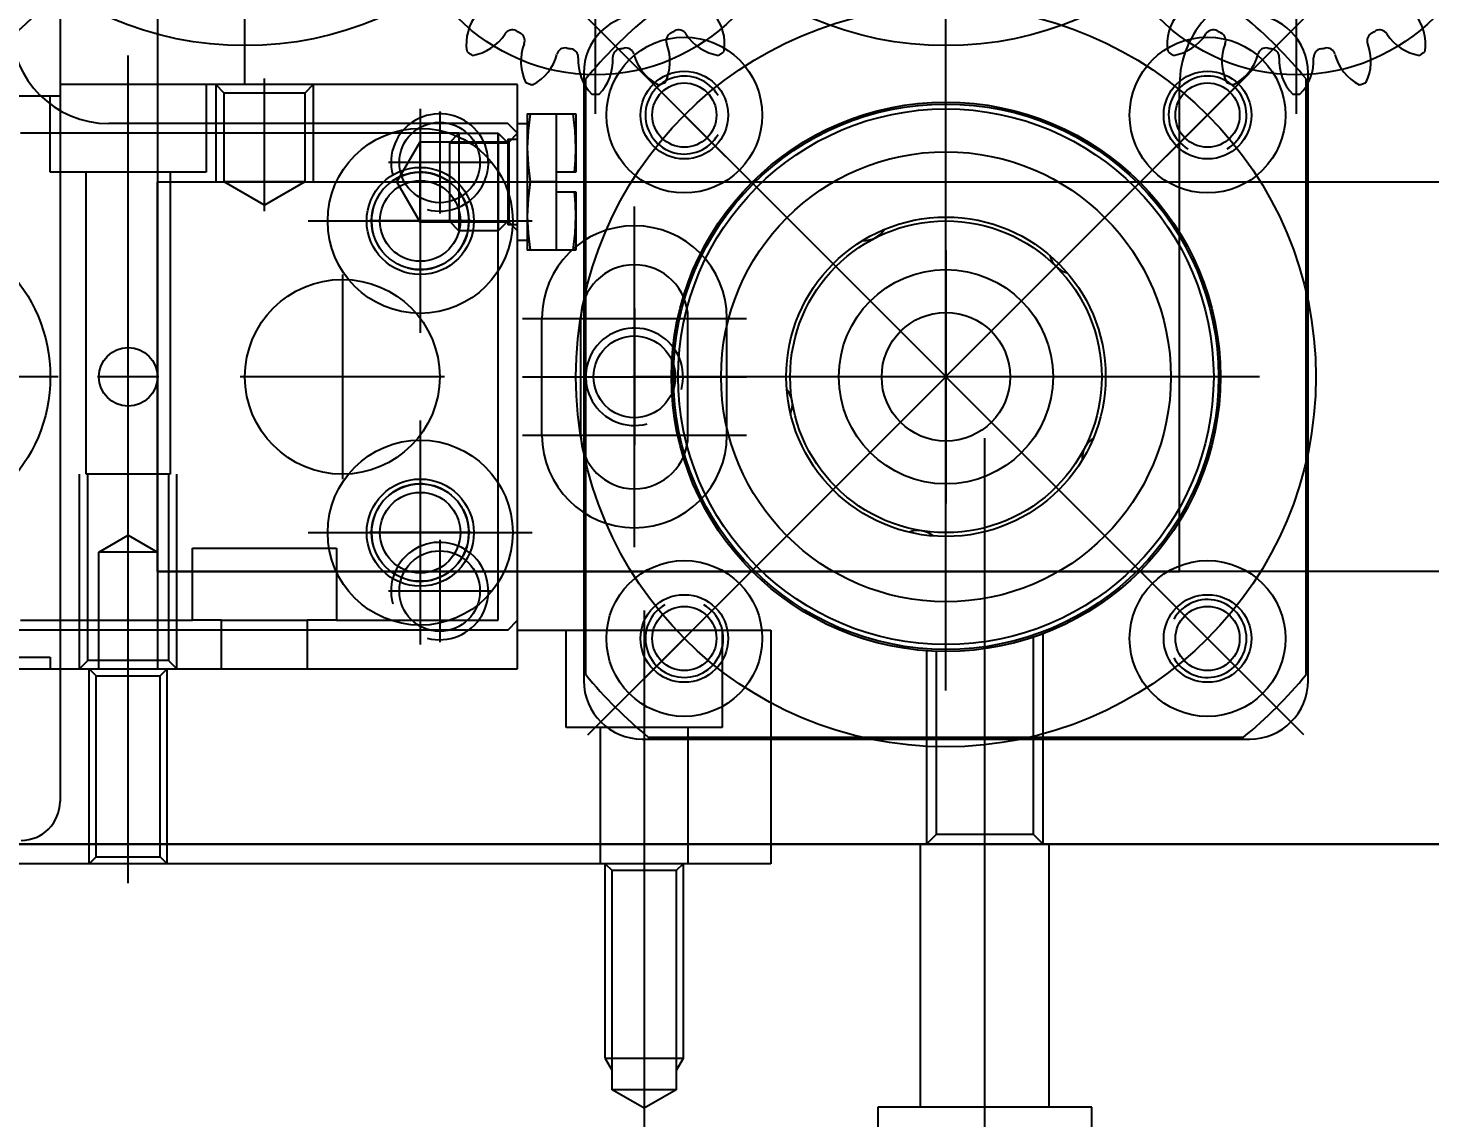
# Model space of a CAD drawing. Header units: inches. Extents: x 0 to 77285, y -118 to 40065.
# Drawn here: x 14942.5 to 15014.5, y 25608.5 to 25664.5 of the extents above; entities that cross this region are included whole.
import ezdxf

# ---------------------------------------------------------------- set-up
doc = ezdxf.new("R2010")
doc.units = ezdxf.units.IN
doc.header["$LTSCALE"] = 5
doc.header["$MEASUREMENT"] = 0
doc.layers.add('A', color=8, linetype='Continuous')
doc.styles.add('SCI', font='')
doc.styles.get('SCI').set_extended_font_data('Gulim')
doc.dimstyles.new('SCH', dxfattribs={"dimtxt": 2.5, "dimasz": 2, "dimexe": 1.25, "dimexo": 0.625, "dimtad": 1, "dimdec": 8, "dimtxsty": 'SCI', "dimcen": 2.5, "dimclrd": 4, "dimclre": 4, "dimclrt": 7, "dimadec": 8, "dimazin": 2, "dimtfac": 1, "dimtdec": 8, "dimtmove": 0, "dimatfit": 3, "dimfxl": 1, "dimarcsym": 0})

# ---------------------------------------------------------------- blocks, each defined once
blk = doc.blocks.new('A$Cc399747e')
for p, q in [((2291.792, 676), (2291.792, 652)), ((2286.292, 674), (2286.292, 667.5)), ((2297.292, 667.5), (2297.292, 674)), ((2309.292, 654), (2309.292, 668.553)), ((2286.292, 667.5), (2297.292, 667.5)), ((2288.492, 667.5), (2288.492, 654)), ((2295.092, 667.5), (2295.092, 654)), ((2307.642, 666.6), (2309.292, 667.553)), ((2309.292, 667.553), (2310.942, 666.6)), ((2307.642, 655.35), (2307.642, 666.6)), ((2307.642, 666.6), (2310.942, 666.6)), ((2310.942, 666.6), (2310.942, 655.35)), ((2307.292, 665), (2307.642, 665.606)), ((2311.292, 665), (2310.942, 665.606)), ((2307.292, 655), (2307.292, 665)), ((2307.292, 665), (2311.292, 665)), ((2311.292, 665), (2311.292, 655)), ((2291.792, 656), (2291.792, 633.157)), ((2309.292, 642), (2309.292, 656)), ((2335.792, 656), (2335.792, 643)), ((2307.292, 655), (2307.642, 655.35)), ((2307.642, 655.35), (2310.942, 655.35)), ((2310.942, 655.35), (2311.292, 655)), ((2302.792, 654), (2302.792, 655)), ((2302.792, 655), (2392.792, 655)), ((2302.792, 643), (2302.792, 655)), ((2302.792, 655), (2392.792, 655)), ((2307.042, 648), (2307.042, 655)), ((2311.542, 648), (2311.542, 655)), ((2333.792, 655), (2333.792, 645)), ((2333.792, 655), (2334.142, 654.65)), ((2337.442, 654.65), (2334.142, 654.65)), ((2334.142, 654.65), (2334.142, 645.35)), ((2337.792, 655), (2337.442, 654.65)), ((2337.442, 654.65), (2337.442, 645.35)), ((2337.792, 655), (2337.792, 645)), ((2605.792, 654), (1657.792, 654)), ((1746.792, 654), (2486.792, 654)), ((2288.792, 654), (2289.292, 653.5)), ((2288.792, 654), (2288.792, 643.184)), ((2294.292, 653.5), (2294.792, 654)), ((2294.792, 644.065), (2294.792, 654)), ((2289.292, 653.5), (2294.292, 653.5)), ((2289.292, 653.5), (2289.292, 643.363)), ((2294.292, 644.091), (2294.292, 653.5)), ((2312.177, 648.385), (2275.407, 611.615)), ((2275.407, 648.385), (2312.177, 611.615)), ((2309.392, 648.6), (2278.192, 648.6)), ((2309.081, 648.5), (2278.503, 648.5)), ((2305.292, 643), (2305.292, 648)), ((2305.292, 648), (2313.292, 648)), ((2313.292, 648), (2313.292, 643)), ((2293.792, 646.1), (2293.792, 613.9)), ((2335.792, 646.5), (2335.792, 613.5)), ((2275.192, 645.6), (2275.192, 614.4)), ((2275.292, 645.289), (2275.292, 614.711)), ((2278.236, 645.556), (2282.478, 641.314)), ((2309.348, 645.556), (2305.106, 641.314)), ((2312.292, 645.289), (2312.292, 614.711)), ((2312.392, 614.4), (2312.392, 645.6)), ((2334.142, 645.35), (2333.792, 645)), ((2337.442, 645.35), (2334.142, 645.35)), ((2337.442, 645.35), (2337.792, 645)), ((2315.792, 645), (2315.792, 615)), ((2326.592, 645), (2315.792, 645)), ((2379.792, 645), (2315.792, 645)), ((2315.792, 645), (2315.792, 643)), ((2326.592, 642.5), (2326.592, 645)), ((2330.992, 645), (2330.992, 642.5)), ((2339.792, 645), (2330.992, 645)), ((2333.725, 644.567), (2333.292, 645)), ((2333.292, 645), (2333.292, 635)), ((2333.725, 635), (2333.725, 644.567)), ((2333.725, 644.567), (2337.859, 644.567)), ((2334.292, 639), (2334.292, 645)), ((2337.292, 645), (2337.292, 639)), ((2338.292, 645), (2337.859, 644.567)), ((2337.859, 644.567), (2337.859, 635)), ((2338.292, 645), (2338.292, 635)), ((2339.792, 644.4), (2339.792, 645)), ((2341.842, 644.4), (2339.792, 644.4)), ((2320.792, 632.25), (2320.792, 643.75)), ((2315.792, 643), (2302.792, 643)), ((2316.292, 643), (2315.792, 642.5)), ((2316.292, 643), (2379.292, 643)), ((2319.792, 638.375), (2319.792, 643.625)), ((2315.792, 642.5), (2315.792, 617.5)), ((2316.792, 642.5), (2316.792, 617.5)), ((2325.092, 642.5), (2316.792, 642.5)), ((2325.092, 642.5), (2326.592, 642.5)), ((2325.092, 638.8), (2325.092, 642.5)), ((2330.992, 642.5), (2326.592, 642.5)), ((2330.992, 642.5), (2332.492, 642.5)), ((2341.327, 642.5), (2332.492, 642.5)), ((2332.492, 642.5), (2332.492, 638.8)), ((2317.167, 641), (2322.417, 641)), ((2320.792, 635.375), (2320.792, 640.625)), ((2109.292, 640), (2334.292, 640)), ((2334.292, 640), (2281.792, 640)), ((2281.792, 640), (2281.792, 615)), ((2334.292, 579), (2334.292, 640)), ((2334.292, 640), (2334.292, 620)), ((2309.792, 638.75), (2309.792, 621.25)), ((2332.492, 638.8), (2325.092, 638.8)), ((2335.792, 638.134), (2334.292, 639)), ((2334.292, 639), (2337.292, 639)), ((2337.292, 639), (2335.792, 638.134)), ((2326.542, 638), (2315.042, 638)), ((2318.167, 638), (2323.417, 638)), ((2293.792, 623.5), (2293.792, 636.5)), ((2324.792, 624.75), (2324.792, 635.25)), ((2333.642, 635), (2337.942, 635)), ((2333.642, 619.5), (2333.642, 635)), ((2337.942, 635), (2337.942, 619.5)), ((2315.542, 633), (2304.042, 633)), ((2305.042, 633), (2305.042, 627)), ((2307.042, 633), (2307.042, 627)), ((2309.792, 626.5), (2309.792, 633.5)), ((2312.542, 633), (2312.542, 627)), ((2314.542, 633), (2314.542, 627)), ((2277.692, 630), (2309.892, 630)), ((2287.292, 630), (2300.292, 630)), ((2315.542, 630), (2304.042, 630)), ((2313.292, 630), (2306.292, 630)), ((2319.542, 630), (2330.042, 630)), ((2334.217, 630), (2337.367, 630)), ((2339.392, 630), (2356.192, 630)), ((2320.792, 616.25), (2320.792, 627.75)), ((2315.542, 627), (2304.042, 627)), ((2320.792, 619.375), (2320.792, 624.625)), ((2312.792, 623.464), (2312.802, 623.5)), ((2312.792, 620.5), (2312.792, 623.464)), ((2312.802, 623.5), (2315.292, 623.5)), ((2312.937, 623.5), (2312.831, 622.629)), ((2313.792, 623.5), (2313.792, 620.5)), ((2315.254, 622.625), (2315.147, 623.5)), ((2315.292, 616.5), (2315.292, 623.5)), ((2315.292, 623), (2315.792, 623)), ((2312.831, 622.629), (2312.792, 621.75)), ((2315.292, 621.75), (2315.254, 622.625)), ((2315.792, 622.5), (2316.225, 622.067)), ((2315.792, 622.2), (2316.292, 622.2)), ((2316.292, 622.01), (2316.783, 622.5)), ((2316.292, 617.8), (2316.292, 622.2)), ((2316.783, 622.5), (2318.802, 622.5)), ((2316.783, 617.5), (2316.783, 622.5)), ((2318.802, 622.5), (2319.292, 622.01)), ((2318.802, 617.5), (2318.802, 622.5)), ((2312.792, 621.75), (2312.812, 621.125)), ((2326.542, 622), (2315.042, 622)), ((2315.253, 620.871), (2315.292, 621.75)), ((2316.225, 622.067), (2320.792, 622.067)), ((2316.225, 622.067), (2316.225, 617.933)), ((2319.292, 622.01), (2316.292, 622.01)), ((2319.292, 622.01), (2316.292, 622.01)), ((2318.167, 622), (2323.417, 622)), ((2319.292, 617.991), (2319.292, 622.01)), ((2319.792, 616.375), (2319.792, 621.625)), ((2320.792, 622.067), (2321.985, 620)), ((2320.792, 622.067), (2320.792, 617.933)), ((2328.792, 621.503), (2328.792, 614.69)), ((2312.812, 621.125), (2312.869, 620.5)), ((2315.147, 620), (2315.253, 620.871)), ((2326.725, 620), (2328.792, 621.194)), ((2328.792, 621.194), (2330.859, 620)), ((2334.292, 620), (2109.292, 620)), ((2322.295, 620), (2312.467, 620)), ((2313.792, 620.5), (2312.792, 620.5)), ((2313.792, 620.5), (2313.792, 619.5)), ((2313.792, 620), (2315.147, 620)), ((2315.254, 619.125), (2315.147, 620)), ((2321.985, 620), (2320.792, 617.933)), ((2326.292, 615), (2326.292, 620)), ((2326.725, 620), (2330.859, 620)), ((2326.725, 615.433), (2326.725, 620)), ((2330.859, 620), (2330.859, 615.433)), ((2331.292, 615), (2331.292, 620)), ((2312.792, 616.536), (2312.792, 619.5)), ((2312.792, 619.5), (2313.792, 619.5)), ((2312.869, 619.5), (2312.812, 618.877)), ((2313.792, 619.5), (2313.792, 616.5)), ((2331.792, 619.5), (2339.792, 619.5)), ((2331.792, 615), (2331.792, 619.5)), ((2339.792, 619.5), (2339.792, 615.6)), ((2278.236, 614.444), (2282.478, 618.686)), ((2309.348, 614.444), (2305.106, 618.686)), ((2312.812, 618.877), (2312.792, 618.25)), ((2315.292, 618.25), (2315.254, 619.125)), ((2317.167, 619), (2322.417, 619)), ((2312.792, 618.25), (2312.83, 617.375)), ((2315.253, 617.371), (2315.292, 618.25)), ((2316.225, 617.933), (2315.792, 617.5)), ((2316.292, 617.8), (2315.792, 617.8)), ((2320.792, 617.933), (2316.225, 617.933)), ((2316.783, 617.5), (2316.292, 617.991)), ((2319.292, 617.991), (2316.292, 617.991)), ((2319.292, 617.991), (2316.292, 617.991)), ((2319.292, 617.991), (2318.802, 617.5)), ((2312.83, 617.375), (2312.937, 616.5)), ((2315.147, 616.5), (2315.253, 617.371)), ((2315.792, 617.5), (2316.292, 617)), ((2318.802, 617.5), (2316.783, 617.5)), ((2318.802, 617.5), (2341.327, 617.5)), ((2275.792, 616.5), (2275.792, 592.5)), ((2311.792, 616.5), (2311.792, 592.5)), ((2312.802, 616.5), (2312.792, 616.536)), ((2315.292, 616.5), (2312.802, 616.5)), ((2315.792, 617), (2315.292, 617)), ((2316.292, 617), (2336.792, 617)), ((2339.292, 615.6), (2341.842, 615.6)), ((2339.292, 615), (2339.292, 615.6)), ((2293.792, 615), (2293.792, 576)), ((2315.792, 615), (2339.292, 615)), ((2326.292, 615), (2326.725, 615.433)), ((2326.725, 615.433), (2330.859, 615.433)), ((2329.792, 615), (2329.792, 576)), ((2330.859, 615.433), (2331.292, 615))]:
    blk.add_line(p, q)
at = {"ltscale": 4}
blk.add_line((2339.292, 603), (2339.292, 651.8), dxfattribs=at)
for centre, radius in [((2293.792, 630), 19), ((2293.792, 630), 19), ((2280.357, 643.435), 4), ((2307.227, 643.435), 4), ((2280.357, 643.435), 2.25), ((2307.227, 643.435), 2.25), ((2280.357, 643.435), 1.65), ((2307.227, 643.435), 1.65), ((2293.792, 630), 14.1), ((2293.792, 630), 14), ((2293.792, 630), 13.75), ((2319.792, 641), 2.067), ((2320.792, 638), 4.75), ((2293.792, 630), 11.55), ((2320.792, 638), 2.75), ((2320.792, 638), 2.5), ((2320.792, 638), 2.067), ((2293.792, 630), 8.2), ((2293.792, 630), 8), ((2347.792, 630), 8), ((2347.792, 630), 8), ((2293.792, 630), 5.5), ((2324.792, 630), 5), ((2293.792, 630), 3.3), ((2309.792, 630), 2.1), ((2335.792, 630), 1.5), ((2320.792, 622), 4.75), ((2320.792, 622), 2.75), ((2320.792, 622), 2.5), ((2320.792, 622), 2.067), ((2319.792, 619), 2.067), ((2280.357, 616.565), 4), ((2307.227, 616.565), 4), ((2280.357, 616.565), 2.25), ((2307.227, 616.565), 2.25), ((2280.357, 616.565), 1.65), ((2307.227, 616.565), 1.65), ((2275.792, 604.5), 10), ((2311.792, 604.5), 10), ((2347.792, 604.5), 10), ((2257.792, 595.5), 17.5), ((2293.792, 595.5), 17.5), ((2329.792, 595.5), 17.5)]:
    blk.add_circle(centre, radius)
blk.add_arc((2341.292, 651.8), 2, 90, 180, dxfattribs=at)
for centre, radius, start, end in [((2278.192, 645.6), 3, 90, 180), ((2293.792, 630), 24, 129.57122, 140.42878), ((2293.792, 630), 24, 39.57122, 50.42878), ((2309.392, 645.6), 3, 0, 90), ((2280.357, 643.435), 2, 30, 330), ((2307.227, 643.435), 2, 300, 240), ((2319.792, 641), 2.5, 75, 15), ((2320.792, 638), 2.5, 75, 15), ((2295.23, 639.077), 1.19, 229.42298, 292.57702), ((2309.792, 633), 4.75, 0, 180), ((2309.792, 633), 2.75, 0, 180), ((2285.603, 634.173), 1.19, 301.42298, 4.57702), ((2309.792, 630), 2.5, 165, 105), ((2302.869, 631.438), 1.19, 157.42298, 220.57702), ((2309.792, 627), 4.75, 180, 0), ((2309.792, 627), 2.75, 180, 0), ((2287.293, 623.501), 1.19, 13.42298, 76.57702), ((2320.792, 622), 2.5, 75, 15), ((2297.964, 621.811), 1.19, 85.42298, 148.57702), ((2319.792, 619), 2.5, 75, 15), ((2307.227, 616.565), 2, 210, 150), ((2280.357, 616.565), 2, 120, 60), ((2336.792, 612), 5, 0, 90), ((2274.464, 613.803), 2.5, 153.86546, 201.15785), ((2275.792, 604.5), 11, 108, 108.94936), ((2275.792, 604.5), 11, 107.05064, 108), ((2271.398, 612.807), 2.5, 14.84215, 62.13454), ((2277.404, 613.758), 2.5, 135.86546, 183.15785), ((2275.792, 604.5), 11, 90, 90.94936), ((2275.792, 604.5), 11, 89.05064, 90), ((2274.18, 613.758), 2.5, 356.84215, 44.13454), ((2276.792, 615), 5, 270, 0), ((2280.186, 612.807), 2.5, 117.86546, 165.15785), ((2275.792, 604.5), 11, 72, 72.94936), ((2275.792, 604.5), 11, 71.05064, 72), ((2277.12, 613.803), 2.5, 338.84215, 26.13454), ((2310.464, 613.803), 2.5, 153.86546, 201.15785), ((2311.792, 604.5), 11, 108, 108.94936), ((2311.792, 604.5), 11, 107.05064, 108), ((2307.398, 612.807), 2.5, 14.84215, 62.13454), ((2313.404, 613.758), 2.5, 135.86546, 183.15785), ((2311.792, 604.5), 11, 90, 90.94936), ((2311.792, 604.5), 11, 89.05064, 90), ((2310.18, 613.758), 2.5, 356.84215, 44.13454), ((2316.186, 612.807), 2.5, 117.86546, 165.15785), ((2311.792, 604.5), 11, 72, 72.94936), ((2311.792, 604.5), 11, 71.05064, 72), ((2313.12, 613.803), 2.5, 338.84215, 26.13454), ((2278.192, 614.4), 3, 180, 270), ((2293.792, 630), 24, 219.57122, 230.42878), ((2293.792, 630), 24, 309.57122, 320.42878), ((2309.392, 614.4), 3, 270, 0), ((2275.792, 604.5), 11, 125.05064, 126), ((2269.046, 611.042), 2.5, 32.84215, 80.13454), ((2274.242, 613.56), 0.442, 194.84215, 279.71096), ((2274.467, 613.596), 0.442, 278.28904, 3.15785), ((2277.117, 613.596), 0.442, 176.84215, 261.71096), ((2277.343, 613.56), 0.442, 260.28904, 345.15785), ((2282.538, 611.042), 2.5, 99.86546, 147.15785), ((2275.792, 604.5), 11, 54, 54.94936), ((2311.792, 604.5), 11, 125.05064, 126), ((2305.046, 611.042), 2.5, 32.84215, 80.13454), ((2310.242, 613.56), 0.442, 194.84215, 279.71096), ((2310.467, 613.596), 0.442, 278.28904, 3.15785), ((2313.117, 613.596), 0.442, 176.84215, 261.71096), ((2313.343, 613.56), 0.442, 260.28904, 345.15785), ((2318.538, 611.042), 2.5, 99.86546, 147.15785), ((2311.792, 604.5), 11, 54, 54.94936), ((2271.655, 612.937), 2.5, 171.86546, 219.15785), ((2275.792, 604.5), 11, 126, 126.94936), ((2271.721, 612.741), 0.442, 296.28904, 21.15785), ((2275.792, 604.5), 8.75, 99, 99.71096), ((2275.792, 604.5), 8.75, 98.28904, 99), ((2275.792, 604.5), 8.75, 81, 81.71096), ((2275.792, 604.5), 8.75, 80.28904, 81), ((2279.863, 612.741), 0.442, 158.84215, 243.71096), ((2279.929, 612.937), 2.5, 320.84215, 8.13454), ((2275.792, 604.5), 11, 53.05064, 54), ((2307.655, 612.937), 2.5, 171.86546, 219.15785), ((2311.792, 604.5), 11, 126, 126.94936), ((2307.721, 612.741), 0.442, 296.28904, 21.15785), ((2311.792, 604.5), 8.75, 99, 99.71096), ((2311.792, 604.5), 8.75, 98.28904, 99), ((2311.792, 604.5), 8.75, 81, 81.71096), ((2311.792, 604.5), 8.75, 80.28904, 81), ((2315.863, 612.741), 0.442, 158.84215, 243.71096), ((2315.929, 612.937), 2.5, 320.84215, 8.13454), ((2311.792, 604.5), 11, 53.05064, 54), ((2271.518, 612.637), 0.442, 212.84215, 297.71096), ((2275.792, 604.5), 8.75, 117, 117.71096), ((2275.792, 604.5), 8.75, 116.28904, 117), ((2275.792, 604.5), 8.75, 63, 63.71096), ((2275.792, 604.5), 8.75, 62.28904, 63), ((2280.066, 612.637), 0.442, 242.28904, 327.15785), ((2307.518, 612.637), 0.442, 212.84215, 297.71096), ((2311.792, 604.5), 8.75, 117, 117.71096), ((2311.792, 604.5), 8.75, 116.28904, 117), ((2311.792, 604.5), 8.75, 63, 63.71096), ((2311.792, 604.5), 8.75, 62.28904, 63), ((2316.066, 612.637), 0.442, 242.28904, 327.15785)]:
    blk.add_arc(centre, radius, start, end)
blk = doc.blocks.new('*D366')
at = {"color": 4, "lineweight": -2, "transparency": 16777216}
for p, q in [((12554.65, 23925.55), (12554.65, 28076.143)), ((17979.65, 23925.05), (17979.65, 28076.143)), ((12714.65, 27976.143), (17819.65, 27976.143))]:
    blk.add_line(p, q, dxfattribs=at)
at = {"color": 4, "transparency": 16777216}
for points in [[(12714.65, 28002.81), (12714.65, 27949.477), (12554.65, 27976.143)], [(17819.65, 28002.81), (17819.65, 27949.477), (17979.65, 27976.143)]]:
    blk.add_solid(points, dxfattribs=at)
at = {"layer": 'Defpoints', "color": 0, "transparency": 16777216}
for p in [(17979.65, 27976.143), (12554.65, 23875.55), (17979.65, 23875.05)]:
    blk.add_point(p, dxfattribs=at)
at = {"color": 7, "transparency": 16777216, "insert": (15267.15, 28128.806), "char_height": 200, "attachment_point": 5, "style": 'SCI'}
blk.add_mtext('5425', dxfattribs=at)
blk = doc.blocks.new('*D367')
at = {"color": 4, "lineweight": -2, "transparency": 16777216}
for p, q in [((12554.65, 23925.55), (12554.65, 29140.675)), ((21064.65, 23433.05), (21064.65, 29140.675)), ((12714.65, 29040.675), (20904.65, 29040.675))]:
    blk.add_line(p, q, dxfattribs=at)
at = {"color": 4, "transparency": 16777216}
for points in [[(12714.65, 29067.342), (12714.65, 29014.009), (12554.65, 29040.675)], [(20904.65, 29067.342), (20904.65, 29014.009), (21064.65, 29040.675)]]:
    blk.add_solid(points, dxfattribs=at)
at = {"layer": 'Defpoints', "color": 0, "transparency": 16777216}
for p in [(21064.65, 29040.675), (12554.65, 23875.55), (21064.65, 23383.05)]:
    blk.add_point(p, dxfattribs=at)
at = {"color": 7, "transparency": 16777216, "insert": (16809.65, 29193.472), "char_height": 200, "attachment_point": 5, "style": 'SCI'}
blk.add_mtext('8510', dxfattribs=at)
blk = doc.blocks.new('*D374')
at = {"color": 4, "lineweight": -2, "transparency": 16777216}
for p, q in [((12554.65, 23925.55), (12554.65, 30215.876)), ((37924.65, 23433.05), (37924.65, 30215.876)), ((12714.65, 30115.876), (37764.65, 30115.876))]:
    blk.add_line(p, q, dxfattribs=at)
at = {"color": 4, "transparency": 16777216}
for points in [[(12714.65, 30142.543), (12714.65, 30089.21), (12554.65, 30115.876)], [(37764.65, 30142.543), (37764.65, 30089.21), (37924.65, 30115.876)]]:
    blk.add_solid(points, dxfattribs=at)
at = {"layer": 'Defpoints', "color": 0, "transparency": 16777216}
for p in [(37924.65, 30115.876), (12554.65, 23875.55), (37924.65, 23383.05)]:
    blk.add_point(p, dxfattribs=at)
at = {"color": 7, "transparency": 16777216, "insert": (25239.65, 30268.539), "char_height": 200, "attachment_point": 5, "style": 'SCI'}
blk.add_mtext('25370', dxfattribs=at)

msp = doc.modelspace()

# ---------------------------------------------------------------- block references
at = {"layer": 'A', "rotation": 180}
msp.add_blockref('A$Cc399747e', (17283.44187244, 26276.55060516), dxfattribs=at)

# ---------------------------------------------------------------- dimensions: what is measured, and where the dimension line sits
for base, p2, picture, middle in [((37924.649780898, 30115.8761734788), (37924.649780898, 23383.0504762948), '*D374', (25239.649780898, 30268.5392893244)), ((21064.649780898, 29040.6754827387), (21064.649780898, 23383.0504762948), '*D367', (16809.649780898, 29193.4717543765)), ((17979.649780898, 27976.1433020648), (17979.649780898, 23875.0504762948), '*D366', (15267.149780898, 28128.8064179103))]:
    dim = msp.add_linear_dim(base=base, p1=(12554.649780898, 23875.5504762968), p2=p2, dimstyle='SCH', override={"dimscale": 80})
    dim.commit()
    dim.dimension.update_dxf_attribs({"geometry": picture, "text_midpoint": middle})

doc.saveas('drawing.dxf')
